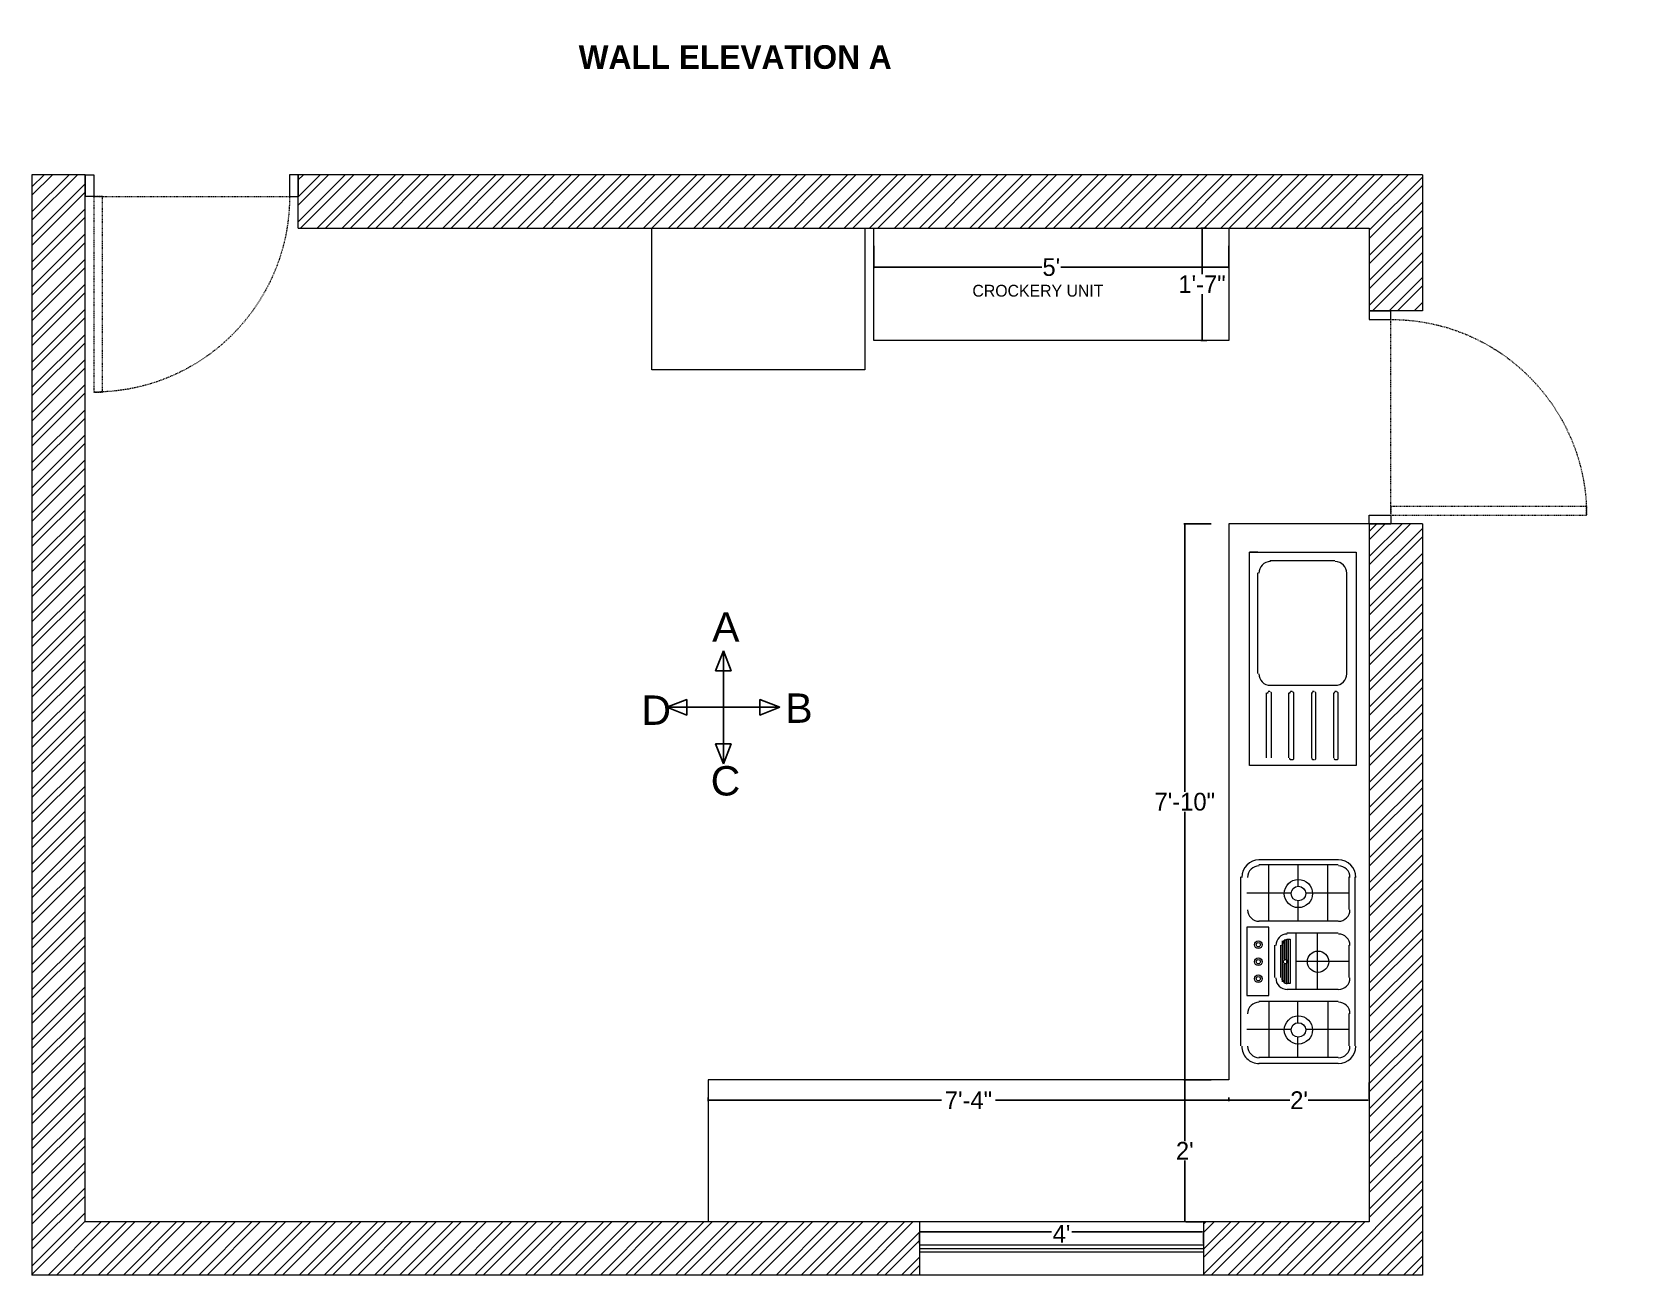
# Model space of a CAD drawing. Header units: inches. Extents: x 15448 to 46480, y -8154 to 0.
# Drawn here: x 19737.2 to 20007.4, y -3878.6 to -3668.5 of the extents above; entities that cross this region are included whole.
import ezdxf

# ---------------------------------------------------------------- set-up
doc = ezdxf.new("R2010")
doc.units = ezdxf.units.IN
doc.header["$MEASUREMENT"] = 0
for name, pattern in [('AUDIT_D_060311083008-3', [0]), ('DASHED2', [0.375, 0.25, -0.125]), ('HIDDEN', [0.375, 0.25, -0.125])]:
    doc.linetypes.add(name, pattern=pattern)
for name, color, linetype in [('.', 30, 'Continuous'), ('A-DOOR', 251, 'AUDIT_D_060311083008-3'), ('A-Door-Frame', 1, 'Continuous'), ('A-Door-Swing', 8, 'HIDDEN')]:
    doc.layers.add(name, color=color, linetype=linetype)
for name, color, linetype, true_color in [('PDF9_TEXT', 7, 'Continuous', 0xdadada), ('PDF_Furniture', 7, 'Continuous', 0xdd8a6d), ('PDF_SANITARY', 7, 'Continuous', 0x7f7f7f)]:
    doc.layers.add(name, color=color, linetype=linetype, true_color=true_color)
doc.layers.add('ROD', color=7, linetype='Continuous', lineweight=9)
doc.styles.add('b.k', font='verdana.ttf')
doc.styles.add('HEMI', font='stylu.ttf')
doc.styles.add('PDF Arial', font='arial.ttf')
doc.dimstyles.new('STANDARD$0', dxfattribs={"dimscale": 0, "dimtxt": 6, "dimasz": 3, "dimexe": 2, "dimexo": 2, "dimgap": 0, "dimtad": 0, "dimtih": 1, "dimtoh": 1, "dimdec": 1, "dimzin": 0, "dimdsep": 46, "dimlunit": 4, "dimtxsty": 'b.k', "dimcen": 2.5, "dimclrd": 256, "dimclre": 256, "dimclrt": 256, "dimadec": 0, "dimazin": 0, "dimtfac": 1, "dimtdec": 1, "dimtofl": 0, "dimtmove": 2, "dimatfit": 2, "dimfxl": 1, "dimfrac": 2, "dimtolj": 1, "dimtzin": 0, "dimlwd": 9, "dimlwe": 9, "dimarcsym": 0})

# ---------------------------------------------------------------- blocks, each defined once
blk = doc.blocks.new('9iuygtfdx')
at = {"layer": 'PDF_SANITARY', "color": 254, "lineweight": 5}
for points in [[(8804.29, 1162.93), (8775.75, 1162.93)], [(8772.87, 1160.05), (8772.87, 1146.65)], [(8773.73, 1160.05), (8773.73, 1146.65)], [(8781.23, 1161.93), (8775.75, 1161.93)], [(8778.49, 1161.93), (8778.49, 1154.58)], [(8783.24, 1160.05), (8783.24, 1146.65)], [(8785.26, 1160.05), (8785.26, 1151.4)], [(8792.76, 1161.93), (8787.28, 1161.93)], [(8790.02, 1161.93), (8790.02, 1152.99)], [(8794.77, 1160.05), (8794.77, 1151.4)], [(8796.79, 1160.05), (8796.79, 1146.65)], [(8804.29, 1161.93), (8798.81, 1161.93)], [(8801.55, 1161.93), (8801.55, 1154.58)], [(8806.3, 1160.05), (8806.3, 1146.65)], [(8807.31, 1160.05), (8807.31, 1146.65)], [(8783.24, 1158.32), (8773.73, 1158.32)], [(8796.79, 1158.32), (8806.3, 1158.32)], [(8794.77, 1156.59), (8785.26, 1156.59)], [(8773.73, 1153.28), (8777.34, 1153.28)], [(8778.49, 1152.13), (8778.49, 1144.63)], [(8779.79, 1153.28), (8783.24, 1153.28)], [(8794.77, 1152.99), (8785.26, 1152.99)], [(8793.77, 1151.69), (8786.27, 1151.69)], [(8800.4, 1153.28), (8796.79, 1153.28)], [(8801.55, 1152.13), (8801.55, 1144.63)], [(8806.3, 1153.28), (8802.7, 1153.28)], [(8789.73, 1151.12), (8786.27, 1151.12)], [(8789.73, 1150.97), (8786.42, 1150.97)], [(8793.48, 1150.68), (8786.56, 1150.68)], [(8792.76, 1150.4), (8787.28, 1150.4)], [(8792.76, 1149.39), (8787.28, 1149.39)], [(8793.77, 1151.12), (8790.45, 1151.12)], [(8793.62, 1150.97), (8790.45, 1150.97)], [(8783.24, 1148.38), (8773.73, 1148.38)], [(8796.79, 1148.38), (8806.3, 1148.38)], [(8804.29, 1143.62), (8775.75, 1143.62)]]:
    blk.add_lwpolyline(points, dxfattribs=at)
for points in [[(8786.27, 1151.98), (8793.77, 1151.98), (8793.77, 1151.4), (8786.27, 1151.4)], [(8784.25, 1144.63), (8795.78, 1144.63), (8795.78, 1148.38), (8784.25, 1148.38)]]:
    blk.add_lwpolyline(points, close=True, dxfattribs=at)
for centre, radius in [((8790.09, 1156.67), 1.8), ((8778.56, 1153.35), 2.38), ((8778.56, 1153.35), 1.23), ((8801.62, 1153.35), 2.38), ((8801.62, 1153.35), 1.23), ((8790.09, 1151.19), 0.36), ((8787.21, 1146.58), 0.649), ((8787.21, 1146.58), 0.36), ((8790.09, 1146.58), 0.649), ((8790.09, 1146.58), 0.36), ((8792.97, 1146.58), 0.649), ((8792.97, 1146.58), 0.36)]:
    blk.add_circle(centre, radius, dxfattribs=at)
for centre, radius, start, end in [((8775.82, 1160.12), 2.95, 90, 180), ((8775.82, 1160.12), 1.95, 90, 180), ((8781.3, 1160.12), 1.95, 0, 90), ((8787.35, 1160.12), 1.95, 90, 180), ((8792.83, 1160.12), 1.95, 0, 90), ((8798.88, 1160.12), 1.95, 90, 180), ((8804.36, 1160.12), 2.95, 360, 90), ((8804.36, 1160.12), 1.95, 0, 90), ((8787.35, 1151.48), 1.95, 180, 270), ((8787.35, 1151.48), 0.937, 180, 270), ((8792.83, 1151.48), 0.937, 270, 360), ((8792.83, 1151.48), 1.95, 270, 360), ((8775.82, 1146.72), 2.95, 180, 270), ((8775.82, 1146.72), 1.95, 180, 270), ((8781.3, 1146.72), 1.95, 270, 360), ((8798.88, 1146.72), 1.95, 180, 270), ((8804.36, 1146.72), 2.95, 270, 0), ((8804.36, 1146.72), 1.95, 270, 360)]:
    blk.add_arc(centre, radius, start, end, dxfattribs=at)
blk = doc.blocks.new('*D456')
at = {"color": 254, "lineweight": -2, "transparency": 16777216}
for p, q in [((19879.45, -3704.64), (19879.45, -3708.44)), ((19939.45, -3704.64), (19939.45, -3708.44))]:
    blk.add_line(p, q, dxfattribs=at)
at = {"color": 5, "lineweight": -2, "transparency": 16777216}
for p, q in [((19879.63, -3708.26), (19907.85, -3708.26)), ((19939.27, -3708.26), (19911.05, -3708.26))]:
    blk.add_line(p, q, dxfattribs=at)
at = {"color": 5, "transparency": 16777216}
for points in [[(19879.63, -3708.23), (19879.63, -3708.29), (19879.45, -3708.26)], [(19939.27, -3708.23), (19939.27, -3708.29), (19939.45, -3708.26)]]:
    blk.add_solid(points, dxfattribs=at)
at = {"layer": 'Defpoints', "color": 0, "transparency": 16777216}
for p in [(19879.45, -3701.64), (19939.45, -3701.64), (19939.45, -3708.26)]:
    blk.add_point(p, dxfattribs=at)
at = {"color": 5, "lineweight": 5, "transparency": 16777216, "insert": (19909.45, -3708.26), "char_height": 3, "attachment_point": 5, "style": 'HEMI'}
blk.add_mtext("\\A1;5'", dxfattribs=at)
blk = doc.blocks.new('*D457')
at = {"color": 254, "lineweight": -2, "transparency": 16777216}
for p, q in [((19935.76, -3701.64), (19934.74, -3701.64)), ((19935.76, -3720.64), (19934.74, -3720.64))]:
    blk.add_line(p, q, dxfattribs=at)
at = {"color": 5, "lineweight": -2, "transparency": 16777216}
for p, q in [((19934.92, -3701.82), (19934.92, -3709.44)), ((19934.92, -3720.46), (19934.92, -3712.84))]:
    blk.add_line(p, q, dxfattribs=at)
at = {"color": 5, "transparency": 16777216}
for points in [[(19934.89, -3701.82), (19934.95, -3701.82), (19934.92, -3701.64)], [(19934.89, -3720.46), (19934.95, -3720.46), (19934.92, -3720.64)]]:
    blk.add_solid(points, dxfattribs=at)
at = {"layer": 'Defpoints', "color": 0, "transparency": 16777216}
for p in [(19934.92, -3701.64), (19938.76, -3701.64), (19938.76, -3720.64)]:
    blk.add_point(p, dxfattribs=at)
at = {"color": 5, "lineweight": 5, "transparency": 16777216, "insert": (19934.92, -3711.14), "char_height": 3, "attachment_point": 5, "style": 'HEMI'}
blk.add_mtext('\\A1;1\'-7"', dxfattribs=at)
blk = doc.blocks.new('*D462')
at = {"color": 254, "lineweight": -2, "transparency": 16777216}
for p, q in [((19936.45, -3751.64), (19931.83, -3751.64)), ((19936.45, -3845.64), (19931.83, -3845.64))]:
    blk.add_line(p, q, dxfattribs=at)
at = {"color": 5, "lineweight": -2, "transparency": 16777216}
for p, q in [((19932.01, -3751.82), (19932.01, -3796.93)), ((19932.01, -3845.46), (19932.01, -3800.35))]:
    blk.add_line(p, q, dxfattribs=at)
at = {"color": 5, "transparency": 16777216}
for points in [[(19931.98, -3751.82), (19932.04, -3751.82), (19932.01, -3751.64)], [(19931.98, -3845.46), (19932.04, -3845.46), (19932.01, -3845.64)]]:
    blk.add_solid(points, dxfattribs=at)
at = {"layer": 'Defpoints', "color": 0, "transparency": 16777216}
for p in [(19939.45, -3751.64), (19932.01, -3845.64), (19939.45, -3845.64)]:
    blk.add_point(p, dxfattribs=at)
at = {"color": 5, "lineweight": 5, "transparency": 16777216, "insert": (19932.01, -3798.64), "char_height": 3, "attachment_point": 5, "style": 'HEMI'}
blk.add_mtext('\\A1;7\'-10"', dxfattribs=at)
blk = doc.blocks.new('*D463')
at = {"color": 254, "lineweight": -2, "transparency": 16777216}
for p, q in [((19936.45, -3845.64), (19931.83, -3845.64)), ((19935.01, -3869.64), (19932.19, -3869.64))]:
    blk.add_line(p, q, dxfattribs=at)
at = {"color": 5, "lineweight": -2, "transparency": 16777216}
for p, q in [((19932.01, -3845.82), (19932.01, -3856.02)), ((19932.01, -3869.46), (19932.01, -3859.26))]:
    blk.add_line(p, q, dxfattribs=at)
at = {"color": 5, "transparency": 16777216}
for points in [[(19931.98, -3845.82), (19932.04, -3845.82), (19932.01, -3845.64)], [(19931.98, -3869.46), (19932.04, -3869.46), (19932.01, -3869.64)]]:
    blk.add_solid(points, dxfattribs=at)
at = {"layer": 'Defpoints', "color": 0, "transparency": 16777216}
for p in [(19939.45, -3845.64), (19932.01, -3869.64), (19932.01, -3869.64)]:
    blk.add_point(p, dxfattribs=at)
at = {"color": 5, "lineweight": 5, "transparency": 16777216, "insert": (19932.01, -3857.64), "char_height": 3, "attachment_point": 5, "style": 'HEMI'}
blk.add_mtext("\\A1;2'", dxfattribs=at)
blk = doc.blocks.new('*D464')
at = {"color": 254, "lineweight": -2, "transparency": 16777216}
for p, q in [((19851.45, -3848.64), (19851.45, -3849.27)), ((19939.45, -3848.64), (19939.45, -3849.27))]:
    blk.add_line(p, q, dxfattribs=at)
at = {"color": 5, "lineweight": -2, "transparency": 16777216}
for p, q in [((19851.63, -3849.09), (19890.89, -3849.09)), ((19939.27, -3849.09), (19900.01, -3849.09))]:
    blk.add_line(p, q, dxfattribs=at)
at = {"color": 5, "transparency": 16777216}
for points in [[(19851.63, -3849.06), (19851.63, -3849.12), (19851.45, -3849.09)], [(19939.27, -3849.06), (19939.27, -3849.12), (19939.45, -3849.09)]]:
    blk.add_solid(points, dxfattribs=at)
at = {"layer": 'Defpoints', "color": 0, "transparency": 16777216}
for p in [(19851.45, -3845.64), (19939.45, -3845.64), (19939.45, -3849.09)]:
    blk.add_point(p, dxfattribs=at)
at = {"color": 5, "lineweight": 5, "transparency": 16777216, "insert": (19895.45, -3849.09), "char_height": 3, "attachment_point": 5, "style": 'HEMI'}
blk.add_mtext('\\A1;7\'-4"', dxfattribs=at)
blk = doc.blocks.new('*D465')
at = {"color": 254, "lineweight": -2, "transparency": 16777216}
for p, q in [((19963.18, -3846.09), (19963.18, -3848.91)), ((19939.45, -3848.64), (19939.45, -3849.27))]:
    blk.add_line(p, q, dxfattribs=at)
at = {"color": 5, "lineweight": -2, "transparency": 16777216}
for p, q in [((19939.63, -3849.09), (19949.74, -3849.09)), ((19963, -3849.09), (19952.89, -3849.09))]:
    blk.add_line(p, q, dxfattribs=at)
at = {"color": 5, "transparency": 16777216}
for points in [[(19939.63, -3849.06), (19939.63, -3849.12), (19939.45, -3849.09)], [(19963, -3849.06), (19963, -3849.12), (19963.18, -3849.09)]]:
    blk.add_solid(points, dxfattribs=at)
at = {"layer": 'Defpoints', "color": 0, "transparency": 16777216}
for p in [(19939.45, -3845.64), (19963.18, -3849.09), (19963.18, -3849.09)]:
    blk.add_point(p, dxfattribs=at)
at = {"color": 5, "lineweight": 5, "transparency": 16777216, "insert": (19951.32, -3849.09), "char_height": 3, "attachment_point": 5, "style": 'HEMI'}
blk.add_mtext("\\A1;2'", dxfattribs=at)
blk = doc.blocks.new('*U466')
at = {"layer": 'A-Door-Frame', "lineweight": 5}
for p, q in [((0, -100), (0, 0)), ((981.8, -100), (981.8, 0))]:
    blk.add_line(p, q, dxfattribs=at)
for points in [[(0, -100), (40, -100), (40, 0), (0, 0)], [(981.8, -100), (941.8, -100), (941.8, 0), (981.8, 0)]]:
    blk.add_lwpolyline(points, dxfattribs=at)
at = {"layer": 'A-Door-Swing', "linetype": 'DASHED2', "lineweight": 5}
blk.add_line((48.1, 0), (949.9, 0), dxfattribs=at)
blk.add_lwpolyline([(40, 0), (40, 901.8), (80, 901.8), (80, 0)], close=True, dxfattribs=at)
blk.add_arc((40, 0), 901.8, 360, 90, dxfattribs=at)
blk = doc.blocks.new('*D467')
at = {"color": 254, "lineweight": -2, "transparency": 16777216}
for p, q in [((19887.18, -3873.3), (19887.18, -3871.52)), ((19935.18, -3873.3), (19935.18, -3871.52))]:
    blk.add_line(p, q, dxfattribs=at)
at = {"color": 5, "lineweight": -2, "transparency": 16777216}
for p, q in [((19887.36, -3871.34), (19909.47, -3871.34)), ((19935, -3871.34), (19912.9, -3871.34))]:
    blk.add_line(p, q, dxfattribs=at)
at = {"color": 5, "transparency": 16777216}
for points in [[(19887.36, -3871.31), (19887.36, -3871.37), (19887.18, -3871.34)], [(19935, -3871.31), (19935, -3871.37), (19935.18, -3871.34)]]:
    blk.add_solid(points, dxfattribs=at)
at = {"layer": 'Defpoints', "color": 0, "transparency": 16777216}
for p in [(19887.18, -3870.3), (19935.18, -3870.3), (19935.18, -3871.34)]:
    blk.add_point(p, dxfattribs=at)
at = {"color": 5, "lineweight": 5, "transparency": 16777216, "insert": (19911.18, -3871.67), "char_height": 3, "attachment_point": 5, "style": 'HEMI'}
blk.add_mtext("\\A1;4'", dxfattribs=at)
blk = doc.blocks.new('RGE')
for p, q in [((13927.49, 4640.67), (13927.49, 4613.06)), ((13941.3, 4626.86), (13913.68, 4626.86))]:
    blk.add_line(p, q)
for points in [[(13927.49, 4640.67), (13929.37, 4635.81), (13927.49, 4635.81), (13925.61, 4635.81)], [(13913.68, 4626.86), (13918.54, 4624.98), (13918.54, 4626.86), (13918.54, 4628.74)], [(13941.3, 4626.86), (13936.44, 4624.98), (13936.44, 4626.86), (13936.44, 4628.74)], [(13927.49, 4613.06), (13929.37, 4617.92), (13927.49, 4617.92), (13925.61, 4617.92)]]:
    blk.add_lwpolyline(points, close=True)
at = {"layer": 'PDF9_TEXT', "color": 240, "true_color": 0xe90039, "char_height": 7.1792, "attachment_point": 7, "style": 'PDF Arial'}
for s, insert in [('{\\C256;\\c0;A}', (13924.75, 4642.89)), ('{\\C256;\\c0;B}', (13942.63, 4623.07)), ('{\\C256;\\c0;D}', (13907.48, 4622.58)), ('{\\C256;\\c0;C}', (13924.39, 4605.21))]:
    blk.add_mtext(s, dxfattribs=dict(at, insert=insert))

msp = doc.modelspace()

# ---------------------------------------------------------------- hatches: boundary and pattern name
at = {"layer": '.', "lineweight": 5, "true_color": 0xf27172}
h = msp.add_hatch(dxfattribs=at)
h.set_pattern_fill('ANSI32', color=11, scale=8)
h.set_pattern_definition([(45, (279.6754, -46.766), (-2.12132034, 2.12132034), []), (45, (281.0896, -46.766), (-2.12132034, 2.12132034), [])])
h.paths.add_polyline_path([(19782.18, -3692.64), (19782.18, -3701.64), (19963.18, -3701.64), (19963.18, -3715.64), (19972.18, -3715.64), (19972.18, -3692.64)])
h.paths.add_polyline_path([(19972.18, -3751.64), (19963.18, -3751.64), (19963.18, -3869.64), (19935.18, -3869.64), (19935.18, -3878.64), (19972.18, -3878.64)])
h.paths.add_polyline_path([(19887.18, -3869.64), (19746.18, -3869.64), (19746.18, -3698.64), (19746.18, -3692.64), (19737.18, -3692.64), (19737.18, -3878.64), (19887.18, -3878.64)])
h.paths.add_polyline_path([(19971.82, -3663.77), (19985.21, -3663.77), (19985.21, -3659.13), (19971.82, -3659.13)], flags=9)
h.paths.add_polyline_path([(19972.43, -3601.31), (19985.82, -3601.31), (19985.82, -3596.68), (19972.43, -3596.68)], flags=9)
h.paths.add_polyline_path([(19971.91, -3624.5), (19981.11, -3624.5), (19981.11, -3619.87), (19971.91, -3619.87)], flags=9)
h.paths.add_polyline_path([(19971.82, -3651.75), (19987.28, -3651.74), (19987.28, -3647.11), (19971.82, -3647.11)], flags=9)
h.paths.add_polyline_path([(19971.55, -3657.71), (19984.13, -3657.7), (19984.13, -3653.07), (19971.55, -3653.07)], flags=9)
h.paths.add_polyline_path([(19971.74, -3680.71), (19988.03, -3680.71), (19988.03, -3676.07), (19971.74, -3676.08)], flags=9)
h.paths.add_polyline_path([(19971.93, -3674.46), (20008.91, -3674.46), (20008.91, -3666.48), (19971.93, -3666.48)], flags=9)
h.paths.add_polyline_path([(20077.74, -3648.8), (20091.13, -3648.8), (20091.13, -3644.16), (20077.74, -3644.16)], flags=9)
h.paths.add_polyline_path([(20091.26, -3648.67), (20100.13, -3648.67), (20100.13, -3644.04), (20091.26, -3644.04)], flags=9)
h.paths.add_polyline_path([(20454.28, -3665.86), (20474.35, -3665.86), (20474.35, -3662.76), (20454.28, -3662.76)], flags=9)
h.paths.add_polyline_path([(20454.47, -3655.34), (20474.55, -3655.34), (20474.55, -3652.24), (20454.47, -3652.24)], flags=9)
h.paths.add_polyline_path([(20454.09, -3648.97), (20474.17, -3648.97), (20474.17, -3645.87), (20454.09, -3645.87)], flags=9)
h.paths.add_polyline_path([(20102.43, -3640.06), (20128.33, -3640.06), (20128.33, -3635.43), (20102.43, -3635.43)], flags=9)
h.paths.add_polyline_path([(20552.7, -3664.46), (20588.04, -3664.46), (20588.04, -3661.37), (20552.7, -3661.37)], flags=9)
h.paths.add_polyline_path([(20387.35, -3620.38), (20394.38, -3620.38), (20394.38, -3617.29), (20387.35, -3617.29)], flags=9)
h.paths.add_polyline_path([(20101.21, -3605.14), (20111.15, -3605.14), (20111.15, -3602.05), (20101.21, -3602.05)], flags=9)
h.paths.add_polyline_path([(20027.69, -3628.46), (20045.03, -3628.46), (20045.02, -3623.83), (20027.68, -3623.83)], flags=9)
h.paths.add_polyline_path([(20024.18, -3632.97), (20045.07, -3632.96), (20045.07, -3628.33), (20024.18, -3628.33)], flags=9)
h.paths.add_polyline_path([(20546.89, -3642.24), (20565.12, -3642.24), (20565.12, -3638.12), (20546.89, -3638.12)], flags=9)
h.paths.add_polyline_path([(20546.89, -3647.08), (20567.14, -3647.08), (20567.14, -3642.96), (20546.89, -3642.96)], flags=9)
h.paths.add_polyline_path([(20517.88, -3661.96), (20535.39, -3661.96), (20535.39, -3656.35), (20517.88, -3656.35)], flags=9)
h.paths.add_polyline_path([(20102.8, -3654.47), (20128.7, -3654.47), (20128.7, -3649.83), (20102.8, -3649.84)], flags=9)
h.paths.add_polyline_path([(20053.96, -3648.44), (20076.31, -3648.43), (20076.31, -3640.44), (20053.96, -3640.45)], flags=9)

# ---------------------------------------------------------------- linework, layer by layer
at = {"lineweight": 5}
for p, q in [((19746.18, -3692.64), (19737.18, -3692.64)), ((19972.18, -3692.64), (19782.18, -3692.64)), ((19972.18, -3692.64), (19972.18, -3715.64)), ((19963.18, -3701.64), (19963.18, -3715.64)), ((19972.18, -3715.64), (19963.18, -3715.64)), ((19972.18, -3751.64), (19939.45, -3751.64)), ((19963.18, -3751.64), (19963.18, -3869.64)), ((19972.18, -3751.64), (19972.18, -3878.64)), ((19963.18, -3869.64), (19746.18, -3869.64)), ((19887.18, -3869.64), (19887.18, -3878.64)), ((19935.18, -3869.64), (19935.18, -3878.64)), ((19963.18, -3869.64), (19963.18, -3869.64)), ((19972.18, -3878.64), (19737.18, -3878.64))]:
    msp.add_line(p, q, dxfattribs=at)
at = {"color": 152, "lineweight": 5, "true_color": 0x2776bb}
for p, q in [((19887.18, -3873.54), (19935.18, -3873.54)), ((19887.18, -3874.14), (19935.18, -3874.14)), ((19887.18, -3874.74), (19935.18, -3874.74))]:
    msp.add_line(p, q, dxfattribs=at)
at = {"lineweight": 5}
for points in [[(19782.18, -3701.64), (19963.18, -3701.64), (19963.18, -3715.64)], [(19877.95, -3701.64), (19877.95, -3725.64), (19841.95, -3725.64), (19841.95, -3701.64)], [(19939.45, -3701.64), (19939.45, -3720.64), (19879.45, -3720.64), (19879.45, -3701.64)], [(19963.18, -3751.64), (19963.18, -3869.64), (19849.45, -3869.64)]]:
    msp.add_lwpolyline(points, dxfattribs=at)
at = {"layer": 'PDF_Furniture', "color": 254, "lineweight": 5}
for points in [[(19944.38, -3756.46), (19942.94, -3756.46), (19960.96, -3756.46), (19960.96, -3792.49), (19942.94, -3792.49), (19942.94, -3791.48)], [(19942.94, -3792.49), (19942.94, -3756.46)], [(19957.35, -3757.9), (19946.4, -3757.9)], [(19944.38, -3776.93), (19944.38, -3759.92)], [(19959.37, -3776.93), (19959.37, -3759.92)], [(19945.82, -3791.19), (19945.82, -3780.24)], [(19946.11, -3779.95), (19946.4, -3779.95)], [(19946.4, -3778.94), (19957.35, -3778.94)], [(19946.69, -3791.19), (19946.69, -3780.24)], [(19949.57, -3791.19), (19949.57, -3780.24)], [(19949.86, -3779.95), (19950.15, -3779.95)], [(19950.44, -3791.19), (19950.44, -3780.24)], [(19953.46, -3791.19), (19953.46, -3780.24)], [(19953.61, -3779.95), (19953.89, -3779.95)], [(19954.18, -3791.19), (19954.18, -3780.24)], [(19957.21, -3791.19), (19957.21, -3780.24)], [(19957.35, -3779.95), (19957.64, -3779.95)], [(19957.93, -3791.19), (19957.93, -3780.24)], [(19949.86, -3791.48), (19950.15, -3791.48)], [(19953.61, -3791.48), (19953.89, -3791.48)], [(19957.35, -3791.48), (19957.64, -3791.48)]]:
    msp.add_lwpolyline(points, dxfattribs=at)
for centre, radius, start, end in [((19946.47, -3759.99), 1.95, 90, 180), ((19957.43, -3759.99), 1.95, 0, 90), ((19946.47, -3777), 1.95, 180, 270), ((19957.43, -3777), 1.95, 270, 360), ((19946.18, -3780.31), 0.216, 89.9999, 180.0001), ((19946.47, -3780.31), 0.216, 359.9999, 90.0001), ((19949.93, -3780.31), 0.216, 89.9999, 180.0001), ((19950.22, -3780.31), 0.216, 359.9999, 90.0001), ((19953.68, -3780.31), 0.216, 89.9999, 180.0001), ((19953.97, -3780.31), 0.216, 359.9999, 90.0001), ((19957.43, -3780.31), 0.216, 89.9999, 180.0001), ((19957.71, -3780.31), 0.216, 359.9999, 90.0001), ((19949.93, -3791.27), 0.216, 179.9999, 270.0001), ((19950.22, -3791.27), 0.216, 269.9999, 0.0001), ((19953.68, -3791.27), 0.216, 179.9999, 270.0001), ((19953.97, -3791.27), 0.216, 269.9999, 0.0001), ((19957.43, -3791.27), 0.216, 179.9999, 270.0001), ((19957.71, -3791.27), 0.216, 269.9999, 0.0001)]:
    msp.add_arc(centre, radius, start, end, dxfattribs=at)
at = {"layer": 'ROD', "lineweight": 5}
for p, q in [((19737.18, -3692.64), (19737.18, -3878.64)), ((19746.18, -3698.64), (19746.18, -3692.64)), ((19782.18, -3701.64), (19782.18, -3692.64)), ((19746.18, -3869.64), (19746.18, -3698.64))]:
    msp.add_line(p, q, dxfattribs=at)
at = {"layer": 'ROD', "color": 0, "lineweight": 5}
for p, q in [((19939.45, -3751.64), (19939.45, -3845.64)), ((19939.45, -3845.64), (19851.45, -3845.64))]:
    msp.add_line(p, q, dxfattribs=at)
msp.add_lwpolyline([(19851.45, -3845.64), (19851.45, -3869.64)], dxfattribs=at)

# ---------------------------------------------------------------- block references
at = {"lineweight": 5, "xscale": 0.6916268008371703, "yscale": 0.6916268008371703, "zscale": 0.6916268008371703}
msp.add_blockref('RGE', (10221.4, -6982.73), dxfattribs=at)
at = {"color": 254, "lineweight": 5, "rotation": 270}
msp.add_blockref('9iuygtfdx', (18797.86, 4964.41), dxfattribs=at)
at = {"layer": 'A-DOOR', "lineweight": 5, "xscale": -0.03666666666666651, "yscale": 0.03666666666666651, "zscale": 0.03666666666666651}
for p, rotation in [((19746.18, -3696.31), 180), ((19966.85, -3751.64), 270)]:
    msp.add_blockref('*U466', p, dxfattribs=dict(at, rotation=rotation))

# ---------------------------------------------------------------- texts
at = {"color": 1, "lineweight": 5, "insert": (19896.6, -3670.73), "char_height": 4, "width": 81.1585, "attachment_point": 3, "rotation": 0.0094, "style": 'HEMI'}
msp.add_mtext('\\pxqc;{\\fStylus BT|b1|i0|c0|p34;WALL ELEVATION A}', dxfattribs=at)
at = {"color": 152, "lineweight": 5, "true_color": 0x2776bb, "insert": (19918.26, -3711.24), "char_height": 2, "width": 28.8344, "attachment_point": 3, "rotation": 0.0094, "style": 'HEMI'}
msp.add_mtext('CROCKERY UNIT', dxfattribs=at)

# ---------------------------------------------------------------- dimensions: what is measured, and where the dimension line sits
at = {"lineweight": 5}
for base, p1, p2, picture, middle in [((19939.45, -3708.26), (19879.45, -3701.64), (19939.45, -3701.64), '*D456', (19909.45, -3708.26)), ((19939.45, -3849.09), (19851.45, -3845.64), (19939.45, -3845.64), '*D464', (19895.45, -3849.09)), ((19963.18, -3849.09), (19939.45, -3845.64), (19963.18, -3849.09), '*D465', (19951.32, -3849.09))]:
    dim = msp.add_linear_dim(base=base, p1=p1, p2=p2, dimstyle='STANDARD$0', override={"dimscale": 1, "dimtxt": 3, "dimasz": 0.18, "dimexe": 0.18, "dimexo": 3, "dimgap": 0.09, "dimdec": 0, "dimtxsty": 'HEMI', "dimcen": 0.09, "dimclrd": 5, "dimclre": 254, "dimclrt": 5, "dimtdec": 0, "dimtmove": 1, "dimatfit": 3, "dimfxl": 0.03937, "dimfrac": 0, "dimlwd": 65534, "dimlwe": 65534, "dimarcsym": 1}, dxfattribs=at)
    dim.commit()
    dim.dimension.update_dxf_attribs({"geometry": picture, "text_midpoint": middle})
for base, p1, p2, picture, middle in [((19934.92, -3701.64), (19938.76, -3720.64), (19938.76, -3701.64), '*D457', (19934.92, -3711.14)), ((19932.01, -3845.64), (19939.45, -3751.64), (19939.45, -3845.64), '*D462', (19932.01, -3798.64)), ((19932.01, -3869.64), (19939.45, -3845.64), (19932.01, -3869.64), '*D463', (19932.01, -3857.64))]:
    dim = msp.add_linear_dim(base=base, p1=p1, p2=p2, angle=90, dimstyle='STANDARD$0', override={"dimscale": 1, "dimtxt": 3, "dimasz": 0.18, "dimexe": 0.18, "dimexo": 3, "dimgap": 0.09, "dimdec": 0, "dimtxsty": 'HEMI', "dimcen": 0.09, "dimclrd": 5, "dimclre": 254, "dimclrt": 5, "dimtdec": 0, "dimtmove": 1, "dimatfit": 3, "dimfxl": 0.03937, "dimfrac": 0, "dimlwd": 65534, "dimlwe": 65534, "dimarcsym": 1}, dxfattribs=at)
    dim.commit()
    dim.dimension.update_dxf_attribs({"geometry": picture, "text_midpoint": middle})
dim = msp.add_linear_dim(base=(19935.18, -3871.34), p1=(19887.18, -3870.3), p2=(19935.18, -3870.3), dimstyle='STANDARD$0', override={"dimscale": 1, "dimtxt": 3, "dimasz": 0.18, "dimexe": 0.18, "dimexo": 3, "dimgap": 0.09, "dimdec": 0, "dimtxsty": 'HEMI', "dimcen": 0.09, "dimclrd": 5, "dimclre": 254, "dimclrt": 5, "dimtdec": 0, "dimtmove": 1, "dimatfit": 3, "dimfxl": 0.03937, "dimfrac": 0, "dimlwd": 65534, "dimlwe": 65534, "dimarcsym": 1}, dxfattribs=at)
dim.commit()
dim.dimension.update_dxf_attribs({"geometry": '*D467', "text_midpoint": (19911.18, -3871.67), "dimtype": 160})

doc.saveas('drawing.dxf')
